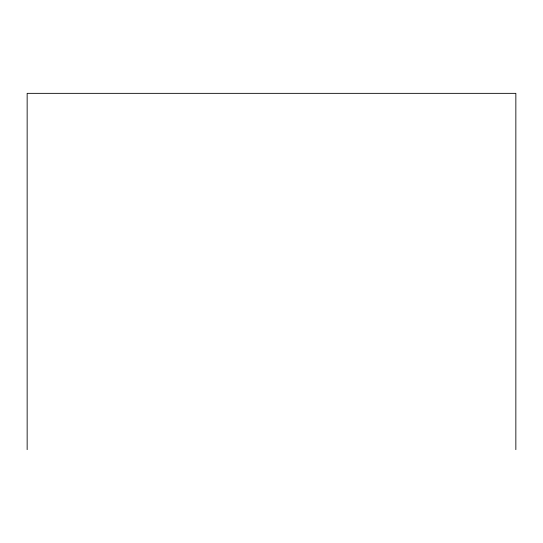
<?xml version="1.0" encoding="UTF-8"?>
<svg xmlns="http://www.w3.org/2000/svg" width="543" height="543" viewBox="0 0 543 543"><rect width="100%" height="100%" fill="white"/><g stroke="black" fill="none" stroke-linecap="round" stroke-linejoin="round"><path stroke-width="0.81" d="M515.85 449.652L515.85 93.348L27.15 93.348L27.15 449.652"/></g></svg>
